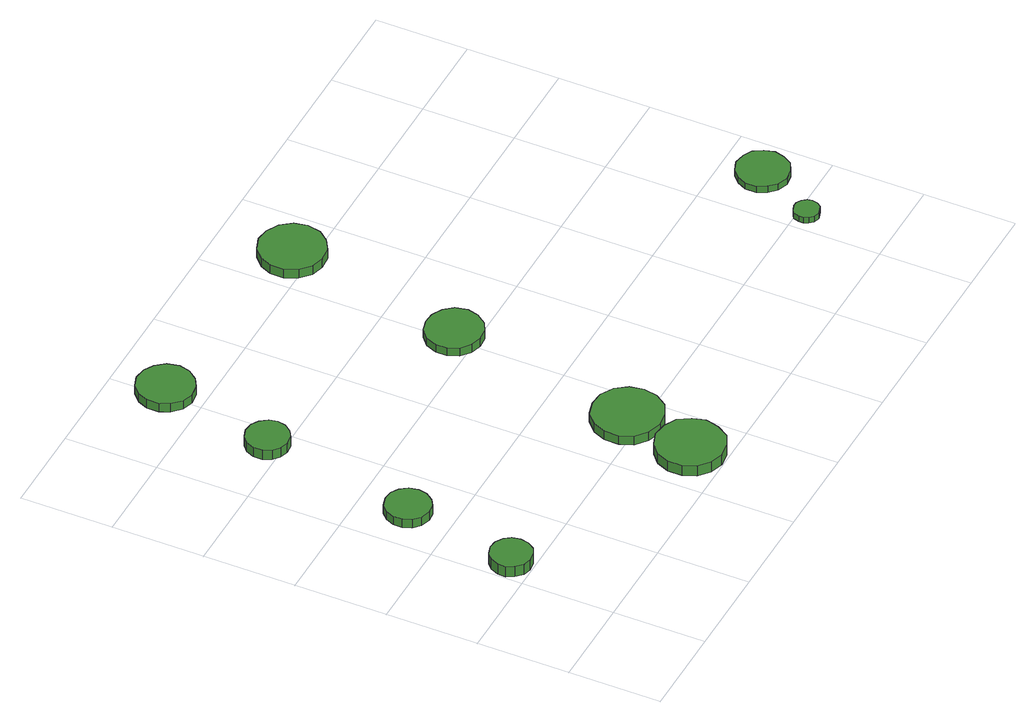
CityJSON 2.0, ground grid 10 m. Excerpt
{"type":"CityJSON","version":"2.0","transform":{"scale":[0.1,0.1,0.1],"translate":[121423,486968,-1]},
"CityObjects":{
"tree1":{"type":"SolitaryVegetationObject","attributes":{"function":"something"},"geometry":[{"type":"MultiSurface","lod":"1","boundaries":[[[0,1,2,3,4,5,6,7,8,9,10,11,12,13,14]],[[15,16,17,18,19,20,21,22,23,24,25,26,27,28,29]],[[0,29,28,1]],[[1,28,27,2]],[[2,27,26,3]],[[3,26,25,4]],[[4,25,24,5]],[[5,24,23,6]],[[6,23,22,7]],[[7,22,21,8]],[[8,21,20,9]],[[9,20,19,10]],[[10,19,18,11]],[[11,18,17,12]],[[12,17,16,13]],[[13,16,15,14]],[[14,15,29,0]]]}]},
"tree2":{"type":"SolitaryVegetationObject","attributes":{"function":"something"},"geometry":[{"type":"MultiSurface","lod":"1","boundaries":[[[30,31,32,33,34,35,36,37,38,39,40,41,42,43,44]],[[45,46,47,48,49,50,51,52,53,54,55,56,57,58,59]],[[30,59,58,31]],[[31,58,57,32]],[[32,57,56,33]],[[33,56,55,34]],[[34,55,54,35]],[[35,54,53,36]],[[36,53,52,37]],[[37,52,51,38]],[[38,51,50,39]],[[39,50,49,40]],[[40,49,48,41]],[[41,48,47,42]],[[42,47,46,43]],[[43,46,45,44]],[[44,45,59,30]]]}]},
"tree3":{"type":"SolitaryVegetationObject","attributes":{"function":"something"},"geometry":[{"type":"MultiSurface","lod":"1","boundaries":[[[60,61,62,63,64,65,66,67,68,69,70,71,72,73,74]],[[75,76,77,78,79,80,81,82,83,84,85,86,87,88,89]],[[60,89,88,61]],[[61,88,87,62]],[[62,87,86,63]],[[63,86,85,64]],[[64,85,84,65]],[[65,84,83,66]],[[66,83,82,67]],[[67,82,81,68]],[[68,81,80,69]],[[69,80,79,70]],[[70,79,78,71]],[[71,78,77,72]],[[72,77,76,73]],[[73,76,75,74]],[[74,75,89,60]]]}]},
"tree4":{"type":"SolitaryVegetationObject","attributes":{"function":"something"},"geometry":[{"type":"MultiSurface","lod":"1","boundaries":[[[90,91,92,93,94,95,96,97,98,99,100,101,102,103,104]],[[105,106,107,108,109,110,111,112,113,114,115,116,117,118,119]],[[90,119,118,91]],[[91,118,117,92]],[[92,117,116,93]],[[93,116,115,94]],[[94,115,114,95]],[[95,114,113,96]],[[96,113,112,97]],[[97,112,111,98]],[[98,111,110,99]],[[99,110,109,100]],[[100,109,108,101]],[[101,108,107,102]],[[102,107,106,103]],[[103,106,105,104]],[[104,105,119,90]]]}]},
"tree5":{"type":"SolitaryVegetationObject","attributes":{"function":"something"},"geometry":[{"type":"MultiSurface","lod":"1","boundaries":[[[120,121,122,123,124,125,126,127,128,129,130,131,132,133,134]],[[135,136,137,138,139,140,141,142,143,144,145,146,147,148,149]],[[120,149,148,121]],[[121,148,147,122]],[[122,147,146,123]],[[123,146,145,124]],[[124,145,144,125]],[[125,144,143,126]],[[126,143,142,127]],[[127,142,141,128]],[[128,141,140,129]],[[129,140,139,130]],[[130,139,138,131]],[[131,138,137,132]],[[132,137,136,133]],[[133,136,135,134]],[[134,135,149,120]]]}]},
"tree6":{"type":"SolitaryVegetationObject","attributes":{"function":"something"},"geometry":[{"type":"MultiSurface","lod":"1","boundaries":[[[150,151,152,153,154,155,156,157,158,159,160,161,162,163,164]],[[165,166,167,168,169,170,171,172,173,174,175,176,177,178,179]],[[150,179,178,151]],[[151,178,177,152]],[[152,177,176,153]],[[153,176,175,154]],[[154,175,174,155]],[[155,174,173,156]],[[156,173,172,157]],[[157,172,171,158]],[[158,171,170,159]],[[159,170,169,160]],[[160,169,168,161]],[[161,168,167,162]],[[162,167,166,163]],[[163,166,165,164]],[[164,165,179,150]]]}]},
"tree7":{"type":"SolitaryVegetationObject","attributes":{"function":"something"},"geometry":[{"type":"MultiSurface","lod":"1","boundaries":[[[180,181,182,183,184,185,186,187,188,189,190,191,192,193,194]],[[195,196,197,198,199,200,201,202,203,204,205,206,207,208,209]],[[180,209,208,181]],[[181,208,207,182]],[[182,207,206,183]],[[183,206,205,184]],[[184,205,204,185]],[[185,204,203,186]],[[186,203,202,187]],[[187,202,201,188]],[[188,201,200,189]],[[189,200,199,190]],[[190,199,198,191]],[[191,198,197,192]],[[192,197,196,193]],[[193,196,195,194]],[[194,195,209,180]]]}]},
"tree8":{"type":"SolitaryVegetationObject","attributes":{"function":"something"},"geometry":[{"type":"MultiSurface","lod":"1","boundaries":[[[210,211,212,213,214,215,216,217,218,219,220,221,222,223,224]],[[225,226,227,228,229,230,231,232,233,234,235,236,237,238,239]],[[210,239,238,211]],[[211,238,237,212]],[[212,237,236,213]],[[213,236,235,214]],[[214,235,234,215]],[[215,234,233,216]],[[216,233,232,217]],[[217,232,231,218]],[[218,231,230,219]],[[219,230,229,220]],[[220,229,228,221]],[[221,228,227,222]],[[222,227,226,223]],[[223,226,225,224]],[[224,225,239,210]]]}]},
"tree9":{"type":"SolitaryVegetationObject","attributes":{"function":"something"},"geometry":[{"type":"MultiSurface","lod":"1","boundaries":[[[240,241,242,243,244,245,246,247,248,249,250,251,252,253,254]],[[255,256,257,258,259,260,261,262,263,264,265,266,267,268,269]],[[240,269,268,241]],[[241,268,267,242]],[[242,267,266,243]],[[243,266,265,244]],[[244,265,264,245]],[[245,264,263,246]],[[246,263,262,247]],[[247,262,261,248]],[[248,261,260,249]],[[249,260,259,250]],[[250,259,258,251]],[[251,258,257,252]],[[252,257,256,253]],[[253,256,255,254]],[[254,255,269,240]]]}]},
"tree10":{"type":"SolitaryVegetationObject","attributes":{"function":"something"},"geometry":[{"type":"MultiSurface","lod":"1","boundaries":[[[270,271,272,273,274,275,276,277,278,279,280,281,282,283,284]],[[285,286,287,288,289,290,291,292,293,294,295,296,297,298,299]],[[270,299,298,271]],[[271,298,297,272]],[[272,297,296,273]],[[273,296,295,274]],[[274,295,294,275]],[[275,294,293,276]],[[276,293,292,277]],[[277,292,291,278]],[[278,291,290,279]],[[279,290,289,280]],[[280,289,288,281]],[[281,288,287,282]],[[282,287,286,283]],[[283,286,285,284]],[[284,285,299,270]]]}]}
},
"vertices":[
[47,124,19],[45,133,19],[40,140,19],[32,145,19],[23,146,19],[14,143,19],[7,137,19],[3,128,19],[3,119,19],[7,111,19],[14,104,19],[23,102,19],[32,103,19],[40,107,19],[45,115,19],[45,115,6],[40,107,6],[32,103,6],[23,102,6],[14,104,6],[7,111,6],[3,119,6],[3,128,6],[7,137,6],[14,143,6],[23,146,6],[32,145,6],[40,140,6],[45,133,6],[47,124,6],
[72,248,17],[70,258,17],[64,266,17],[56,271,17],[46,272,17],[36,269,17],[29,262,17],[25,253,17],[25,243,17],[29,234,17],[36,227,17],[46,224,17],[56,225,17],[64,230,17],[70,238,17],[70,238,6],[64,230,6],[56,225,6],[46,224,6],[36,227,6],[29,234,6],[25,243,6],[25,253,6],[29,262,6],[36,269,6],[46,272,6],[56,271,6],[64,266,6],[70,258,6],[72,248,6],
[103,417,18],[101,426,18],[95,434,18],[87,439,18],[77,440,18],[68,437,18],[61,431,18],[57,422,18],[57,412,18],[61,403,18],[68,397,18],[77,394,18],[87,395,18],[95,400,18],[101,408,18],[101,408,6],[95,400,6],[87,395,6],[77,394,6],[68,397,6],[61,403,6],[57,412,6],[57,422,6],[61,431,6],[68,437,6],[77,440,6],[87,439,6],[95,434,6],[101,426,6],[103,417,6],
[288,38,19],[284,52,19],[276,65,19],[262,72,19],[247,74,19],[233,69,19],[222,59,19],[216,45,19],[216,30,19],[222,16,19],[233,6,19],[247,1,19],[262,3,19],[276,10,19],[284,23,19],[284,23,6],[276,10,6],[262,3,6],[247,1,6],[233,6,6],[222,16,6],[216,30,6],[216,45,6],[222,59,6],[233,69,6],[247,74,6],[262,72,6],[276,65,6],[284,52,6],[288,38,6],
[137,541,17],[134,554,17],[126,564,17],[116,570,17],[103,572,17],[91,568,17],[82,559,17],[77,548,17],[77,535,17],[82,524,17],[91,515,17],[103,511,17],[116,513,17],[126,519,17],[134,529,17],[134,529,6],[126,519,6],[116,513,6],[103,511,6],[91,515,6],[82,524,6],[77,535,6],[77,548,6],[82,559,6],[91,568,6],[103,572,6],[116,570,6],[126,564,6],[134,554,6],[137,541,6],
[305,114,17],[302,129,17],[293,142,17],[279,150,17],[264,151,17],[249,147,17],[237,136,17],[231,122,17],[231,106,17],[237,92,17],[249,82,17],[264,77,17],[279,79,17],[293,86,17],[302,99,17],[302,99,6],[293,86,6],[279,79,6],[264,77,6],[249,82,6],[237,92,6],[231,106,6],[231,122,6],[237,136,6],[249,147,6],[264,151,6],[279,150,6],[293,142,6],[302,129,6],[305,114,6],
[338,323,16],[335,336,16],[327,346,16],[316,352,16],[304,353,16],[292,350,16],[282,341,16],[277,329,16],[277,317,16],[282,305,16],[292,297,16],[304,293,16],[316,294,16],[327,300,16],[335,311,16],[335,311,6],[327,300,6],[316,294,6],[304,293,6],[292,297,6],[282,305,6],[277,317,6],[277,329,6],[282,341,6],[292,350,6],[304,353,6],[316,352,6],[327,346,6],[335,336,6],[338,323,6],
[382,520,17],[379,534,17],[370,546,17],[357,553,17],[343,555,17],[329,550,17],[318,540,17],[312,527,17],[312,512,17],[318,499,17],[329,489,17],[343,485,17],[357,486,17],[370,494,17],[379,505,17],[379,505,6],[370,494,6],[357,486,6],[343,485,6],[329,489,6],[318,499,6],[312,512,6],[312,527,6],[318,540,6],[329,550,6],[343,555,6],[357,553,6],[370,546,6],[379,534,6],[382,520,6],
[636,91,14],[635,96,14],[631,101,14],[626,104,14],[621,104,14],[615,102,14],[611,99,14],[609,93,14],[609,88,14],[611,83,14],[615,79,14],[621,77,14],[626,78,14],[631,80,14],[635,85,14],[635,85,7],[631,80,7],[626,78,7],[621,77,7],[615,79,7],[611,83,7],[609,88,7],[609,93,7],[611,99,7],[615,102,7],[621,104,7],[626,104,7],[631,101,7],[635,96,7],[636,91,7],
[686,156,14],[683,167,14],[677,177,14],[667,182,14],[655,184,14],[644,180,14],[636,172,14],[631,162,14],[631,150,14],[636,140,14],[644,132,14],[655,128,14],[667,130,14],[677,135,14],[683,145,14],[683,145,6],[677,135,6],[667,130,6],[655,128,6],[644,132,6],[636,140,6],[631,150,6],[631,162,6],[636,172,6],[644,180,6],[655,184,6],[667,182,6],[677,177,6],[683,167,6],[686,156,6]
]}
